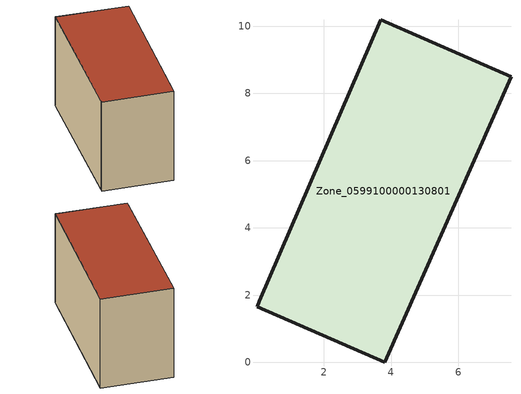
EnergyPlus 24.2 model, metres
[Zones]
Zone_0599100000130801
 floor ground (C_G): 7.57,8.5 3.81,0 0.01,1.66 0.08,1.81 3.69,10.2 z0
 wall outside (C_F): 7.57,8.5 3.69,10.2 0.08,1.81 0.01,1.66 3.81,0 7.57,8.5 z0:5.79
 roof outside (C_R): 3.81,0 7.57,8.5 3.69,10.2 0.08,1.81 0.01,1.66 z5.79
[BUILDING]
Pand.0599100000130801: North Axis=0; Terrain=City; Loads Convergence Tolerance Value=0.04; Temperature Convergence Tolerance Value=0.4; Solar Distribution=FullExterior; Maximum Number of Warmup Days=25; Minimum Number of Warmup Days=1
[Site:Location]
Rotterdam.The.Hague.AP_ZH_NLD Design_Conditions: Latitude=51.96; Longitude=4.45; Time Zone=1; Elevation=-4.5
[SITE:GROUNDTEMPERATURE:BUILDINGSURFACE]
18, 18, 18, 18, 18, 18, 18, 18, 18, 18, 18, 18
[MATERIAL] Thermal Absorptance=0.9; Solar Absorptance=0.7; Visible Absorptance=0.7
Name | Roughness | Thickness | Conductivity | Density | Specific Heat
G.TI.1946-1964 | MediumSmooth | 0.15 | 1 | 540 | 1210
F.TI.1946-1964 | Rough | 0.3 | 0.857143 | 1920 | 840
R.TI.1946-1964 | MediumRough | 0.2 | 0.277778 | 1500 | 1000
[CONSTRUCTION]
C_G: G.TI.1946-1964
C_F: F.TI.1946-1964
C_R: R.TI.1946-1964
[ZONE]
Zone_0599100000130801: Type=1; Multiplier=1; Ceiling Height=Autocalculate; Volume=Autocalculate; Floor Area=autocalculate; Part of Total Floor Area=Yes
[ZONEINFILTRATION:DESIGNFLOWRATE]
Infil_Zone_0599100000130801: Zone or ZoneList or Space or SpaceList=Zone_0599100000130801; Schedule=AlwaysOn; Design Flow Rate Calculation Method=Flow/Area; Flow Rate per Floor Area=0.003; Constant Term Coefficient=1; Temperature Term Coefficient=0; Velocity Term Coefficient=0; Velocity Squared Term Coefficient=0
[HVACTEMPLATE:ZONE:IDEALLOADSAIRSYSTEM]
Zone_0599100000130801: Maximum Heating Supply Air Temperature=50; Minimum Cooling Supply Air Temperature=13; Maximum Heating Supply Air Humidity Ratio=0.0156; Minimum Cooling Supply Air Humidity Ratio=0.0077; Heating Limit=NoLimit; Cooling Limit=NoLimit; Dehumidification Control Type=ConstantSensibleHeatRatio; Cooling Sensible Heat Ratio=0.7; Dehumidification Setpoint=60; Humidification Control Type=None; Humidification Setpoint=30; Outdoor Air Method=None; Outdoor Air Flow Rate per Person=0.00944; Outdoor Air Flow Rate per Zone Floor Area=0; Outdoor Air Flow Rate per Zone=0; Demand Controlled Ventilation Type=None; Outdoor Air Economizer Type=NoEconomizer; Heat Recovery Type=None; Sensible Heat Recovery Effectiveness=0.7; Latent Heat Recovery Effectiveness=0.65
[ZONECONTROL:THERMOSTAT]
ThermostatControl_Zone_0599100000130801: Zone or ZoneList=Zone_0599100000130801; Control Type Schedule=DualSetpointControlType; Control 1=Thermostat_Zone_0599100000130801; Temperature Difference Between Cutout And Setpoint=0
[THERMOSTATSETPOINT:DUALSETPOINT]
Thermostat_Zone_0599100000130801: Heating Setpoint Temperature Schedule=HeatingSetpoint_Zone_0599100000130801; Cooling Setpoint Temperature Schedule=CoolingSetpoint_Zone_0599100000130801
[SCHEDULE:COMPACT]
HeatingSetpoint_Zone_0599100000130801: Through: 12/31, For: AllDays, Until: 24:00, 21
CoolingSetpoint_Zone_0599100000130801: Through: 12/31, For: AllDays, Until: 24:00, 24
DualSetpointControlType: Through: 12/31, For: AllDays, Until: 24:00, 4
AlwaysOn: Through: 12/31, For: AllDays, Until: 24:00, 1
